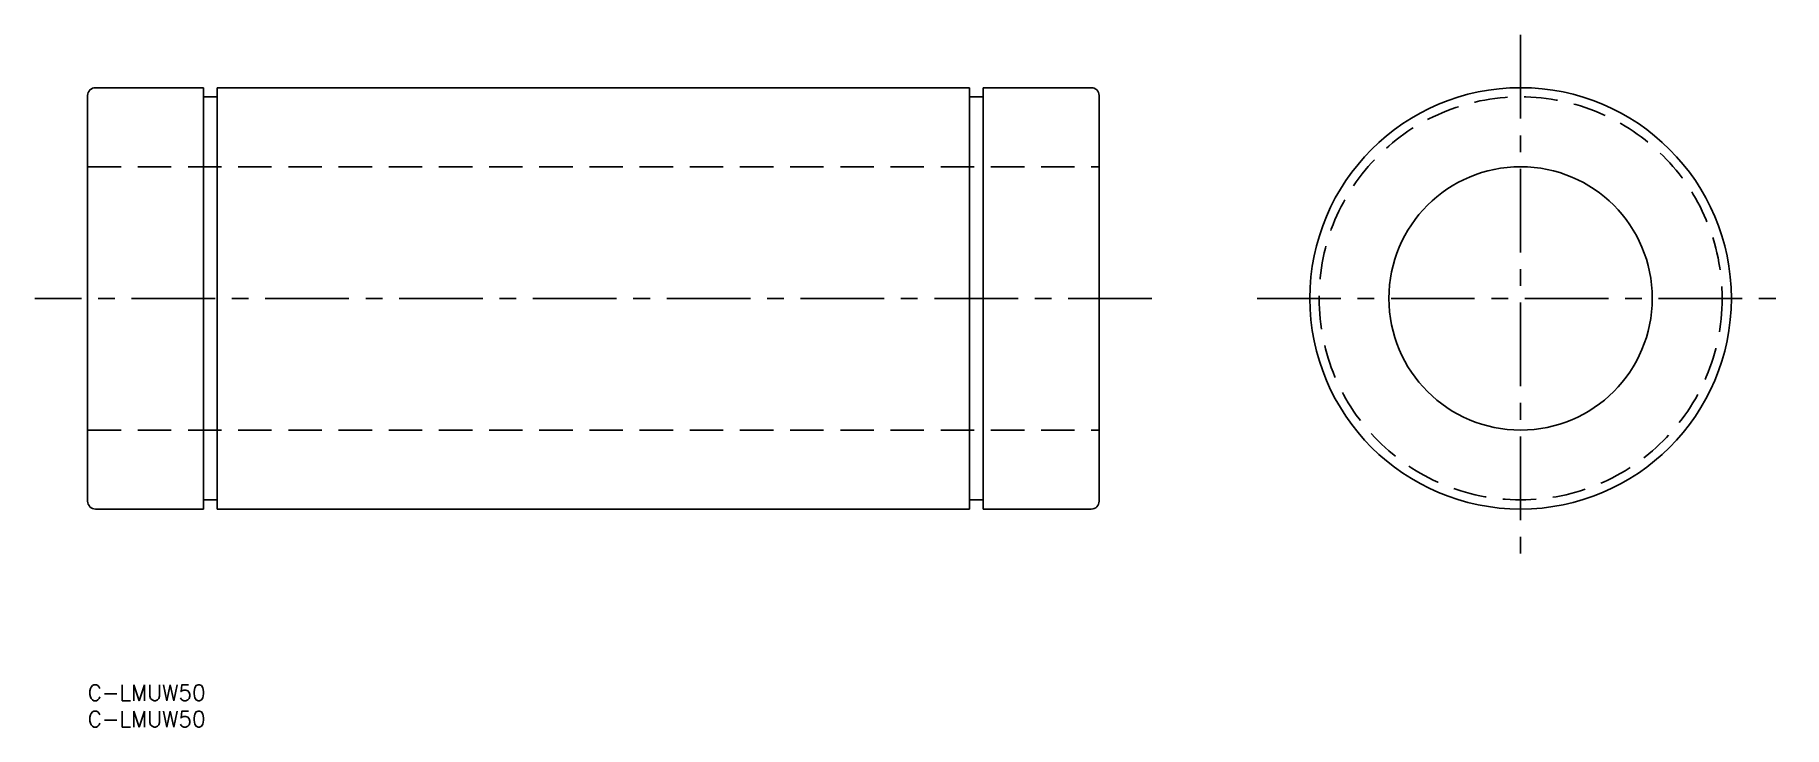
# Model space of a CAD drawing. Extents: x -10 to 322, y -8 to 123.
import ezdxf
from ezdxf.enums import TextEntityAlignment as Align

# ---------------------------------------------------------------- set-up
doc = ezdxf.new("R2010")
doc.units = 0
doc.header["$LTSCALE"] = 0.5
doc.linetypes.add('CENTER', pattern=[50.8, 31.75, -6.35, 6.35, -6.35])
doc.linetypes.add('DASHED', pattern=[19.05, 12.7, -6.35])
doc.layers.get('0').update_dxf_attribs({"linetype": 'CONTINUOUS'})
doc.layers.add('CENTER', color=1, linetype='CENTER')
doc.styles.get("Standard").update_dxf_attribs({"font": 'txt.shx', "height": 3, "bigfont": 'bigfont.shx'})

msp = doc.modelspace()

# ---------------------------------------------------------------- linework, layer by layer
at = {"color": 7, "linetype": 'CONTINUOUS'}
for p, q in [((22, 113.37), (1.5, 113.37)), ((22, 113.37), (22, 33.37)), ((24.6, 113.37), (24.6, 33.37)), ((167.4, 113.37), (24.6, 113.37)), ((167.4, 113.37), (167.4, 33.37)), ((190.5, 113.37), (170, 113.37)), ((170, 113.37), (170, 33.37)), ((0, 111.87), (0, 34.87)), ((22, 111.62), (24.6, 111.62)), ((167.4, 111.62), (170, 111.62)), ((192, 111.87), (192, 34.87)), ((22, 33.37), (1.5, 33.37)), ((22, 35.12), (24.6, 35.12)), ((167.4, 33.37), (24.6, 33.37)), ((167.4, 35.12), (170, 35.12)), ((190.5, 33.37), (170, 33.37))]:
    msp.add_line(p, q, dxfattribs=at)
at = {"color": 3, "linetype": 'DASHED'}
for p, q in [((0, 98.37), (192, 98.37)), ((0, 48.37), (192, 48.37))]:
    msp.add_line(p, q, dxfattribs=at)
at = {"color": 7, "linetype": 'CONTINUOUS'}
for radius in [40, 25]:
    msp.add_circle((272, 73.37), radius, dxfattribs=at)
at = {"color": 3, "linetype": 'DASHED'}
msp.add_circle((272, 73.37), 38.25, dxfattribs=at)
at = {"color": 7, "linetype": 'CONTINUOUS'}
for centre, start, end in [((1.5, 111.87), 90, 180), ((190.5, 111.87), 0, 90), ((1.5, 34.87), 180, 270), ((190.5, 34.87), 270, 0)]:
    msp.add_arc(centre, 1.5, start, end, dxfattribs=at)
at = {"layer": 'CENTER', "color": 1, "linetype": 'CENTER'}
for p, q in [((272, 123.37), (272, 23.37)), ((202, 73.37), (-10, 73.37)), ((222, 73.37), (322, 73.37))]:
    msp.add_line(p, q, dxfattribs=at)

# ---------------------------------------------------------------- texts
at = {"color": 7, "linetype": 'CONTINUOUS'}
for p in [(0, 0), (0, -5)]:
    msp.add_text('C-LMUW50', height=3, dxfattribs=at).set_placement(p, align=Align.TOP_LEFT)

doc.saveas('drawing.dxf')
